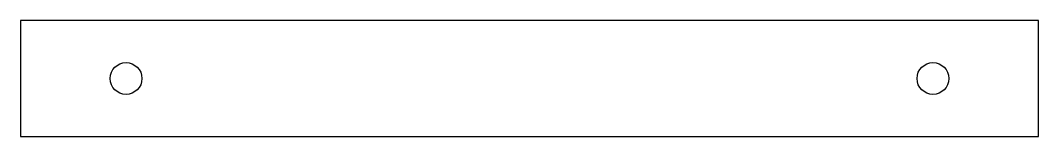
# Model space of a CAD drawing. Header units: metres. Extents: x 0 to 193, y 0 to 22.
import ezdxf

# ---------------------------------------------------------------- set-up
doc = ezdxf.new("R2010")
doc.units = ezdxf.units.M

msp = doc.modelspace()

# ---------------------------------------------------------------- linework, layer by layer
at = {"layer": 'CUT'}
for p, q in [((192.6, 22), (0, 22)), ((0, 22), (0, 0)), ((192.6, 0), (192.6, 22)), ((0, 0), (192.6, 0))]:
    msp.add_line(p, q, dxfattribs=at)
at = {"layer": 'HOLES'}
for centre in [(20, 11), (172.6, 11)]:
    msp.add_circle(centre, 3, dxfattribs=at)

doc.saveas('drawing.dxf')
